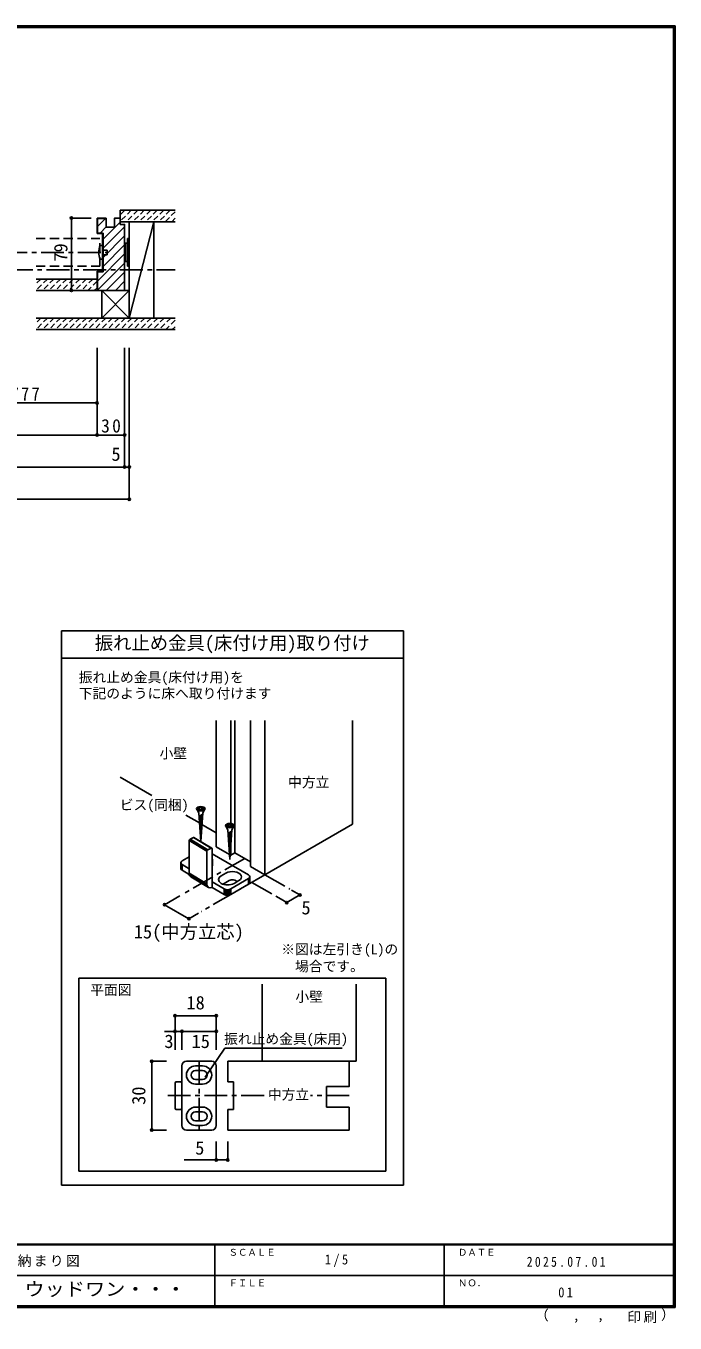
# Model space of a CAD drawing. Units: millimetres at full size, sheet at 1:5, with parts at other scales. Extents: x -973 to 977, y -718 to 696.
# Drawn here: x 269 to 977, y -718 to 696 of the extents above; entities that cross this region are included whole.
import ezdxf
from ezdxf.enums import TextEntityAlignment as Align

# ---------------------------------------------------------------- set-up
doc = ezdxf.new("R2010")
doc.units = ezdxf.units.MM
doc.header["$LTSCALE"] = 5
doc.header["$PDMODE"] = 32
doc.header["$PDSIZE"] = 2.5
for name, pattern in [('CHAIN1', [8, 5, -1, 1, -1]), ('DASHED1', [1.8, 1.2, -0.6]), ('DASHED2', [3, 2, -1])]:
    doc.linetypes.add(name, pattern=pattern)
for name, color, linetype in [('0-0_補助線', 4, 'CHAIN1'), ('0-1_通り芯', 4, 'CHAIN1'), ('0-2_柱', 7, 'Continuous'), ('0-3_仕上げ', 2, 'Continuous'), ('0-4_枠', 3, 'Continuous'), ('0-6_扉', 2, 'Continuous'), ('0-7_金物', 7, 'Continuous'), ('0-A_文字', 7, 'Continuous'), ('0-B_寸法', 7, 'Continuous'), ('0-C_ハッチ', 4, 'DASHED1'), ('1-3_仕上', 2, 'Continuous'), ('1-4_枠', 3, 'Continuous'), ('1-7_金物', 7, 'Continuous'), ('1-A_寸法', 7, 'Continuous'), ('1-B_ﾊｯﾁ', 7, 'Continuous'), ('F-1_枠', 6, 'Continuous'), ('F-A_文字', 7, 'Continuous')]:
    doc.layers.add(name, color=color, linetype=linetype)
doc.styles.add('ＭＳ ゴシック', font='')
doc.styles.get('ＭＳ ゴシック').set_extended_font_data('MS Gothic')

msp = doc.modelspace()

# ---------------------------------------------------------------- linework, layer by layer
at = {"layer": '0-0_補助線'}
msp.add_line((-428.389, 430), (431.702, 430), dxfattribs=at)
at = {"layer": '0-1_通り芯'}
msp.add_line((-354.39, 449), (357.703, 449), dxfattribs=at)
at = {"layer": '0-2_柱'}
for p, q in [((381.703, 482.5), (381.703, 377.5)), ((381.703, 377.5), (408.703, 482.5)), ((351.703, 407.5), (381.703, 377.5)), ((381.703, 407.5), (351.703, 377.5))]:
    msp.add_line(p, q, dxfattribs=at)
for points in [[(381.703, 377.5), (408.703, 377.5), (408.703, 482.5), (381.703, 482.5)], [(381.703, 407.5), (351.703, 407.5), (351.703, 377.5), (381.703, 377.5)]]:
    msp.add_lwpolyline(points, dxfattribs=at)
at = {"layer": '0-3_仕上げ'}
for p, q in [((371.703, 495), (431.797, 495)), ((371.703, 495), (371.703, 482.5)), ((371.703, 482.5), (431.779, 482.5)), ((280.203, 420), (346.703, 420)), ((280.203, 407.5), (346.703, 407.5)), ((280.203, 377.5), (431.829, 377.5)), ((280.203, 365), (431.627, 365))]:
    msp.add_line(p, q, dxfattribs=at)
at = {"layer": '0-4_枠'}
for p, q in [((356.703, 486.5), (346.703, 486.5)), ((346.703, 469.5), (346.703, 486.5)), ((356.703, 486), (347.203, 486)), ((347.203, 470), (347.203, 486)), ((356.703, 476.5), (356.703, 486.5)), ((365.703, 486.5), (371.703, 486.5)), ((365.703, 476.5), (365.703, 486.5)), ((371.703, 479.5), (371.703, 486.5)), ((352.703, 469.5), (346.703, 469.5)), ((353.203, 470), (347.203, 470)), ((352.703, 469.5), (352.703, 428.5)), ((353.203, 470), (353.203, 428)), ((356.703, 476.5), (365.703, 476.5)), ((346.703, 407.5), (346.703, 428.5)), ((346.703, 428.5), (352.703, 428.5)), ((347.203, 407.5), (347.203, 428)), ((347.203, 428), (353.203, 428))]:
    msp.add_line(p, q, dxfattribs=at)
msp.add_lwpolyline([(371.703, 479.5), (376.703, 479.5), (376.703, 407.5), (346.703, 407.5)], dxfattribs=at)
at = {"layer": '0-6_扉', "linetype": 'DASHED2'}
for p, q in [((280.203, 464), (349.703, 464)), ((349.703, 434), (349.703, 464)), ((280.203, 434), (349.703, 434))]:
    msp.add_line(p, q, dxfattribs=at)
at = {"layer": '0-6_扉'}
for p, q in [((476.628, -60.971), (476.628, -198.71)), ((492.538, -60.971), (492.538, -173.427)), ((496.957, -60.971), (496.957, -205.344)), ((513.751, -60.971), (513.751, -220.143)), ((529.661, -60.971), (529.661, -229.329)), ((625.12, -60.971), (625.12, -174.215)), ((491.125, -207.08), (476.628, -198.71)), ((492.538, -207.895), (491.85, -207.498)), ((492.538, -197.994), (492.538, -207.895)), ((496.957, -205.344), (492.538, -207.895)), ((513.751, -215.04), (496.957, -205.344))]:
    msp.add_line(p, q, dxfattribs=at)
at = {"layer": '0-6_扉', "color": 7}
for p, q in [((371.904, -122.938), (406.197, -142.737)), ((443.236, -164.122), (458.251, -172.791)), ((461.007, -174.382), (476.628, -183.401))]:
    msp.add_line(p, q, dxfattribs=at)
at = {"layer": '0-6_扉'}
msp.add_lwpolyline([(513.751, -220.143), (529.661, -229.329), (625.12, -174.215)], dxfattribs=at)
at = {"layer": '0-7_金物'}
for p, q in [((352.703, 456.5), (349.703, 456.5)), ((352.703, 441.5), (352.703, 456.5)), ((377.703, 458), (376.703, 458)), ((377.703, 439), (377.703, 459)), ((379.703, 459), (377.703, 459)), ((381.703, 464), (379.703, 464)), ((379.703, 434), (379.703, 464)), ((381.703, 434), (381.703, 464)), ((349.703, 441.5), (352.703, 441.5)), ((352.703, 451.5), (357.703, 451.5)), ((357.703, 446.5), (352.703, 446.5)), ((357.703, 451.5), (357.703, 446.5)), ((377.703, 440), (376.703, 440)), ((379.703, 439), (377.703, 439)), ((381.703, 434), (379.703, 434)), ((459.165, -156.836), (459.165, -155.32)), ((459.165, -155.32), (460.199, -155.32)), ((460.199, -156.836), (460.199, -155.32)), ((455.696, -158.608), (457.521, -161.767)), ((455.802, -156.836), (459.165, -156.836)), ((455.802, -156.836), (455.802, -157.87)), ((455.802, -157.87), (459.165, -157.87)), ((459.594, -193.07), (457.521, -161.767)), ((461.738, -163.342), (457.774, -165.586)), ((461.63, -164.97), (457.874, -167.097)), ((461.523, -166.598), (457.974, -168.607)), ((461.415, -168.226), (458.074, -170.118)), ((459.165, -159.386), (459.165, -157.87)), ((459.165, -159.386), (460.199, -159.386)), ((459.762, -193.17), (461.843, -161.767)), ((460.199, -156.836), (463.562, -156.836)), ((463.667, -158.608), (461.843, -161.767)), ((463.562, -157.87), (463.562, -156.836)), ((461.307, -169.854), (458.174, -171.628)), ((461.199, -171.483), (458.274, -173.138)), ((461.091, -173.111), (458.374, -174.649)), ((460.983, -174.739), (458.474, -176.159)), ((460.875, -176.367), (458.574, -177.67)), ((460.768, -177.995), (458.674, -179.18)), ((460.66, -179.623), (458.774, -180.691)), ((460.552, -181.251), (458.874, -182.201)), ((460.444, -182.879), (458.974, -183.711)), ((487.516, -176.979), (489.34, -180.139)), ((487.622, -175.207), (490.984, -175.207)), ((487.622, -175.207), (487.622, -176.241)), ((487.622, -176.241), (490.984, -176.241)), ((491.501, -212.757), (489.34, -180.139)), ((493.558, -181.713), (489.593, -183.958)), ((493.45, -183.341), (489.694, -185.468)), ((490.984, -175.207), (490.984, -173.691)), ((490.984, -173.691), (492.018, -173.691)), ((490.984, -177.757), (490.984, -176.241)), ((490.984, -177.757), (492.018, -177.757)), ((491.501, -212.757), (493.662, -180.139)), ((492.018, -175.207), (492.018, -173.691)), ((492.018, -175.207), (495.381, -175.207)), ((495.487, -176.979), (493.662, -180.139)), ((495.381, -176.241), (495.381, -175.207)), ((466.311, -203.386), (447.027, -191.896)), ((447.027, -191.896), (447.027, -227.619)), ((466.343, -203.093), (447.06, -191.602)), ((466.439, -202.791), (447.155, -191.301)), ((466.591, -202.503), (447.308, -191.013)), ((466.789, -202.248), (447.506, -190.757)), ((467.02, -202.043), (447.737, -190.552)), ((447.985, -190.412), (451.815, -188.805)), ((467.268, -201.902), (447.985, -190.412)), ((471.098, -200.295), (451.815, -188.805)), ((471.346, -200.228), (452.063, -188.737)), ((471.577, -200.239), (452.294, -188.749)), ((471.776, -200.328), (452.492, -188.838)), ((460.336, -184.508), (459.075, -185.222)), ((460.228, -186.136), (459.175, -186.732)), ((460.12, -187.764), (459.275, -188.243)), ((460.012, -189.392), (459.375, -189.753)), ((459.905, -191.02), (459.475, -191.263)), ((493.342, -184.969), (489.794, -186.978)), ((493.235, -186.597), (489.894, -188.489)), ((493.127, -188.226), (489.994, -189.999)), ((493.019, -189.854), (490.094, -191.51)), ((492.911, -191.482), (490.194, -193.02)), ((492.803, -193.11), (490.294, -194.53)), ((492.695, -194.738), (490.394, -196.041)), ((492.587, -196.366), (490.494, -197.551)), ((439.352, -214.107), (447.027, -209.676)), ((466.311, -203.386), (466.311, -239.11)), ((467.268, -201.902), (471.098, -200.295)), ((472.056, -243.195), (472.056, -200.976)), ((511.831, -229.416), (472.056, -206.452)), ((492.479, -197.994), (490.594, -199.062)), ((492.372, -199.623), (490.694, -200.572)), ((492.264, -201.251), (490.794, -202.083)), ((492.156, -202.879), (490.894, -203.593)), ((492.048, -204.507), (490.994, -205.103)), ((491.94, -206.135), (491.094, -206.614)), ((491.832, -207.763), (491.195, -208.124)), ((491.724, -209.391), (491.295, -209.635)), ((437.888, -216.148), (437.888, -222.272)), ((438.058, -216.895), (438.058, -223.019)), ((438.558, -217.592), (438.558, -223.715)), ((447.027, -222.621), (439.352, -218.19)), ((439.352, -218.19), (439.352, -224.313)), ((447.131, -228.804), (439.352, -224.313)), ((472.333, -213.086), (472.333, -219.21)), ((466.311, -239.11), (447.027, -227.619)), ((466.506, -240.709), (447.223, -229.218)), ((467.08, -242.035), (447.797, -230.544)), ((467.993, -242.997), (448.71, -231.506)), ((485.314, -244.726), (472.056, -237.071)), ((481.779, -230.437), (487.082, -227.375)), ((490.618, -235.54), (485.314, -238.602)), ((511.831, -233.499), (492.385, -244.726)), ((511.831, -239.623), (492.385, -250.849)), ((495.921, -238.602), (501.224, -235.54)), ((511.831, -233.499), (511.831, -239.623)), ((512.625, -232.901), (512.625, -239.025)), ((513.125, -232.205), (513.125, -238.329)), ((513.295, -231.458), (513.295, -237.581)), ((485.314, -250.849), (472.056, -243.195)), ((485.314, -244.726), (485.314, -250.849)), ((486.35, -245.184), (486.35, -251.308)), ((487.556, -245.473), (487.556, -251.597)), ((488.85, -245.571), (488.85, -251.695)), ((490.144, -245.473), (490.144, -251.597)), ((491.35, -245.184), (491.35, -251.308)), ((492.385, -244.726), (492.385, -250.849)), ((326.661, -342.079), (661.52, -342.079)), ((326.661, -552.197), (326.661, -342.079)), ((661.52, -342.079), (661.52, -552.197)), ((661.52, -552.197), (326.661, -552.197))]:
    msp.add_line(p, q, dxfattribs=at)
for points in [[(460.199, -159.386), (460.199, -157.87), (463.562, -157.87)], [(492.018, -177.757), (492.018, -176.241), (495.381, -176.241)]]:
    msp.add_lwpolyline(points, dxfattribs=at)
msp.add_arc((377.328, 449), 28.625, 164.81071, 195.18929, dxfattribs=at)
for centre in [(459.682, -157.353), (491.501, -175.724)]:
    msp.add_ellipse(centre, major_axis=(4.71, 0), ratio=0.5, dxfattribs=at)
for centre, major_axis, ratio, start_param, end_param in [((447.985, -191.494), (0.64, 1.074), 0.663414, 0.73181839, 2.30261472), ((451.815, -189.887), (0.64, 1.074), 0.663414, 6.22960554, 7.0150037), ((467.268, -202.985), (0.64, 1.074), 0.663414, 0.73181839, 2.30261472), ((471.098, -201.378), (0.64, 1.074), 0.663414, 5.44420737, 7.0150037), ((462.333, -213.086), (10, 0), 0.57735, 6.04714601, 6.5192246), ((442.888, -216.148), (-5, 0), 0.57735, 5.49778714, 7.06858347), ((442.888, -222.272), (-5, 0), 0.57735, 6.28318531, 7.06858347), ((462.333, -219.21), (10, 0), 0.57735, 6.04714601, 6.5192246), ((494.153, -231.458), (10, 0), 0.57735, 5.49778714, 8.6393798), ((452.772, -225.209), (3.839, 6.443), 0.663414, 2.30261472, 3.08801288), ((472.056, -236.7), (3.839, 6.443), 0.663414, 2.30261472, 3.87341104), ((488.85, -234.52), (10, 0), 0.57735, 2.35619449, 5.49778714), ((488.85, -240.643), (5, 0), 0.57735, 2.35619449, 2.78022553), ((494.153, -237.581), (5, 0), 0.57735, 0.26179939, 2.35619449), ((508.295, -231.458), (-5, 0), 0.57735, 2.35619449, 3.92699082), ((508.295, -237.581), (-5, 0), 0.57735, 2.35619449, 3.14159265), ((488.85, -242.684), (-5, 0), 0.57735, 0.78539816, 2.35619449), ((488.85, -248.808), (-5, 0), 0.57735, 0.78539816, 2.35619449)]:
    msp.add_ellipse(centre, major_axis=major_axis, ratio=ratio, start_param=start_param, end_param=end_param, dxfattribs=at)
at = {"layer": '0-A_文字', "color": 3}
for p, q in [((307.797, 36.633), (680.509, 36.633)), ((307.797, -567.5), (307.797, 36.633)), ((680.509, -567.5), (680.509, 36.633)), ((307.797, 6.633), (680.509, 6.633)), ((307.797, -567.5), (680.509, -567.5))]:
    msp.add_line(p, q, dxfattribs=at)
at = {"layer": '0-A_文字', "color": 4}
for p, q in [((464.518, -449.741), (485.742, -418.374)), ((485.742, -418.374), (613.73, -418.374))]:
    msp.add_line(p, q, dxfattribs=at)
at = {"layer": '0-B_寸法', "color": 4}
for p, q in [((318.765, 486.5), (340.243, 486.5)), ((318.765, 486.5), (318.765, 407.5)), ((340.243, 407.5), (318.765, 407.5)), ((346.703, 250), (346.703, 345)), ((376.703, 215), (376.703, 345)), ((381.703, 180), (381.703, 345)), ((190.682, 285), (346.703, 285)), ((346.703, 250), (-343.39, 250)), ((376.703, 250), (346.703, 250)), ((-373.39, 215), (376.703, 215)), ((376.703, 215), (381.703, 215)), ((-378.39, 180), (381.703, 180)), ((420.209, -261.902), (436.852, -252.293)), ((567.698, -251.289), (553.404, -259.542)), ((567.698, -251.289), (558.727, -246.11)), ((420.209, -261.902), (446.725, -277.211)), ((544.763, -254.554), (553.404, -259.542)), ((457.183, -271.174), (446.725, -277.211))]:
    msp.add_line(p, q, dxfattribs=at)
at = {"layer": '0-B_寸法', "color": 4, "linetype": 'CHAIN1'}
for p, q in [((507.564, -211.468), (438.993, -251.057)), ((529.661, -229.329), (460.196, -269.434)), ((515.366, -237.581), (544.763, -254.554)), ((529.661, -229.329), (556.767, -244.978))]:
    msp.add_line(p, q, dxfattribs=at)
at = {"layer": '0-B_寸法'}
for p in [(318.765, 486.5), (318.765, 407.5), (346.703, 285), (346.703, 250), (376.703, 250), (376.703, 215), (381.703, 215), (381.703, 180), (567.698, -251.289), (420.209, -261.902), (553.404, -259.542), (446.725, -277.211)]:
    msp.add_point(p, dxfattribs=at)
at = {"layer": '0-C_ハッチ'}
for p, q in [((376.868, 495), (371.711, 489.843)), ((383.939, 495), (371.721, 482.782)), ((391.01, 495), (378.51, 482.5)), ((398.081, 495), (385.581, 482.5)), ((405.152, 495), (392.652, 482.5)), ((412.223, 495), (399.723, 482.5)), ((419.295, 495), (406.795, 482.5)), ((426.366, 495), (413.866, 482.5)), ((431.797, 493.361), (420.937, 482.5)), ((431.797, 486.29), (428.008, 482.5)), ((285.415, 420), (280.203, 414.788)), ((292.486, 420), (280.203, 407.717)), ((299.557, 420), (287.057, 407.5)), ((306.628, 420), (294.128, 407.5)), ((313.699, 420), (301.199, 407.5)), ((320.77, 420), (308.27, 407.5)), ((327.841, 420), (315.341, 407.5)), ((334.912, 420), (322.412, 407.5)), ((341.983, 420), (329.483, 407.5)), ((346.703, 417.649), (336.554, 407.5)), ((346.703, 410.578), (343.625, 407.5)), ((292.557, 377.5), (280.203, 365.146)), ((285.486, 377.5), (280.203, 372.217)), ((299.628, 377.5), (287.128, 365)), ((306.699, 377.5), (294.199, 365)), ((313.77, 377.5), (301.27, 365)), ((320.841, 377.5), (308.341, 365)), ((327.912, 377.5), (315.412, 365)), ((334.983, 377.5), (322.483, 365)), ((342.054, 377.5), (329.554, 365)), ((349.126, 377.5), (336.626, 365)), ((356.197, 377.5), (343.697, 365)), ((363.268, 377.5), (350.768, 365)), ((370.339, 377.5), (357.839, 365)), ((377.41, 377.5), (364.91, 365)), ((384.481, 377.5), (371.981, 365)), ((391.552, 377.5), (379.052, 365)), ((398.623, 377.5), (386.123, 365)), ((405.694, 377.5), (393.194, 365)), ((412.765, 377.5), (400.265, 365)), ((419.836, 377.5), (407.336, 365)), ((426.907, 377.5), (414.407, 365)), ((431.627, 375.149), (421.478, 365)), ((431.627, 368.078), (428.549, 365))]:
    msp.add_line(p, q, dxfattribs=at)
at = {"layer": '0-C_ハッチ', "linetype": 'Continuous'}
for p, q in [((347.203, 477.21), (355.994, 486)), ((353.203, 463.411), (371.703, 481.911)), ((365.703, 485.81), (366.393, 486.5)), ((349.893, 470), (356.703, 476.81)), ((353.203, 453.511), (376.703, 477.011)), ((353.203, 443.612), (376.703, 467.112)), ((353.203, 433.712), (376.703, 457.212)), ((347.203, 417.813), (376.703, 447.313)), ((347.203, 407.913), (376.703, 437.413)), ((356.69, 407.5), (376.703, 427.514)), ((366.589, 407.5), (376.703, 417.614)), ((376.489, 407.5), (376.703, 407.715))]:
    msp.add_line(p, q, dxfattribs=at)
at = {"layer": '1-3_仕上', "color": 7}
msp.add_line((550.674, -432.479), (621.611, -432.479), dxfattribs=at)
at = {"layer": '1-4_枠', "color": 7}
msp.add_line((629.111, -348.529), (629.111, -432.479), dxfattribs=at)
at = {"layer": '1-4_枠', "color": 4, "linetype": 'CHAIN1'}
for p, q in [((457.861, -432.479), (457.861, -507.479)), ((528.646, -469.979), (422.407, -469.979)), ((621.611, -469.979), (579.201, -469.979))]:
    msp.add_line(p, q, dxfattribs=at)
at = {"layer": '1-4_枠'}
for p, q in [((489.111, -454.979), (489.111, -432.479)), ((621.611, -432.479), (489.111, -432.479)), ((495.361, -454.979), (489.111, -454.979)), ((495.361, -484.979), (495.361, -454.979)), ((596.611, -482.479), (596.611, -459.979)), ((495.361, -484.979), (489.111, -484.979)), ((489.111, -484.979), (489.111, -507.479)), ((596.611, -482.479), (621.611, -482.479)), ((621.611, -482.479), (621.611, -507.479)), ((621.611, -507.479), (489.111, -507.479))]:
    msp.add_line(p, q, dxfattribs=at)
at = {"layer": '1-4_枠', "color": 7}
msp.add_lwpolyline([(526.611, -348.529), (526.611, -432.479), (629.111, -432.479)], dxfattribs=at)
at = {"layer": '1-4_枠'}
msp.add_lwpolyline([(596.611, -459.979), (621.611, -459.979), (621.611, -432.479)], dxfattribs=at)
at = {"layer": '1-7_金物'}
for p, q in [((439.111, -502.479), (439.111, -437.479)), ((444.111, -432.479), (471.611, -432.479)), ((461.611, -437.479), (454.111, -437.479)), ((476.611, -502.479), (476.611, -437.479)), ((461.611, -442.479), (454.111, -442.479)), ((431.611, -483.729), (431.611, -456.229)), ((437.861, -454.979), (432.861, -454.979)), ((454.111, -452.479), (461.611, -452.479)), ((461.611, -457.479), (454.111, -457.479)), ((437.861, -484.979), (432.861, -484.979)), ((454.111, -482.479), (461.611, -482.479)), ((461.611, -487.479), (454.111, -487.479)), ((471.611, -507.479), (444.111, -507.479)), ((454.111, -497.479), (461.611, -497.479)), ((454.111, -502.479), (461.611, -502.479))]:
    msp.add_line(p, q, dxfattribs=at)
for centre, radius, start, end in [((444.111, -437.479), 5, 90, 180), ((454.111, -447.479), 10, 90, 270), ((461.611, -447.479), 10, 270, 90), ((471.611, -437.479), 5, 0, 90), ((454.111, -447.479), 5, 90, 270), ((461.611, -447.479), 5, 270, 90), ((432.861, -456.229), 1.25, 90, 180), ((437.861, -456.229), 1.25, 0, 90), ((432.861, -483.729), 1.25, 180, 270), ((437.861, -483.729), 1.25, 270, 0), ((454.111, -492.479), 10, 90, 270), ((454.111, -492.479), 5, 90, 270), ((461.611, -492.479), 10, 270, 90), ((461.611, -492.479), 5, 270, 90), ((444.111, -502.479), 5, 180, 270), ((471.611, -502.479), 5, 270, 0)]:
    msp.add_arc(centre, radius, start, end, dxfattribs=at)
at = {"layer": '1-B_ﾊｯﾁ', "color": 4}
for p, q in [((431.611, -382.871), (476.611, -382.871)), ((431.611, -382.871), (431.611, -399.979)), ((476.611, -382.871), (476.611, -399.979)), ((420.046, -399.979), (439.111, -399.979)), ((431.611, -399.979), (431.611, -419.979)), ((439.111, -399.979), (439.111, -419.979)), ((439.111, -399.979), (476.611, -399.979)), ((476.611, -399.979), (476.611, -419.979)), ((406.228, -432.479), (422.407, -432.479)), ((406.228, -507.479), (406.228, -432.479)), ((406.228, -507.479), (422.407, -507.479)), ((476.611, -519.979), (476.611, -539.995)), ((489.111, -539.995), (489.111, -519.979)), ((489.111, -539.995), (441.733, -539.995))]:
    msp.add_line(p, q, dxfattribs=at)
at = {"layer": '1-B_ﾊｯﾁ'}
for p in [(431.611, -382.871), (476.611, -382.871), (431.611, -399.979), (439.111, -399.979), (476.611, -399.979), (406.228, -432.479), (406.228, -507.479), (476.611, -539.995), (489.111, -539.995)]:
    msp.add_point(p, dxfattribs=at)
at = {"layer": 'F-1_枠'}
for p, q in [((-973.347, 695.833), (976.653, 695.833)), ((-973.347, 695), (976.653, 695)), ((-973.347, 694.167), (976.653, 694.167)), ((974.986, 695.833), (974.986, -700.833)), ((975.82, 695.833), (975.82, -700.833)), ((976.653, 695.833), (976.653, -700.833)), ((976.653, -631.667), (-973.347, -631.667)), ((976.653, -632.5), (-973.347, -632.5)), ((474.986, -632.5), (474.986, -699.167)), ((724.986, -632.5), (724.986, -699.167)), ((1.653, -665.833), (974.986, -665.834)), ((976.653, -699.167), (-973.347, -699.167)), ((976.653, -700), (-973.347, -700)), ((976.653, -700.833), (-973.347, -700.833))]:
    msp.add_line(p, q, dxfattribs=at)

# ---------------------------------------------------------------- texts
at = {"layer": '0-A_文字', "style": 'ＭＳ ゴシック'}
for s, height, p in [('振れ止め金具(床付け用)取り付け', 14.66, (344.153, 11.633)), ('振れ止め金具(床付け用)を', 11, (326.706, -22.826)), ('下記のように床へ取り付けます', 11, (326.706, -40.362)), ('小壁', 11, (414.815, -105.743)), ('中方立', 11, (554.89, -137.19)), ('平面図', 11, (339.103, -363.556)), ('小壁', 11, (562.861, -370.987)), ('中方立', 11, (532.861, -477.479))]:
    msp.add_text(s, height=height, dxfattribs=at).set_placement(p, align=Align.BOTTOM_LEFT)
at = {"layer": '0-B_寸法', "style": 'ＭＳ ゴシック'}
msp.add_text('79', height=14.66, rotation=90, dxfattribs=at).set_placement((318.781, 439), align=Align.BOTTOM_LEFT)
for s, height, p in [('5', 14.66, (362.328, 217.5)), ('ビス(同梱)', 11, (371.429, -161.867)), ('5', 14.66, (569.469, -276.859)), ('15(中方立芯)', 14.66, (386.725, -303.072)), ('※図は左引き(L)の', 11, (547.459, -319.218)), ('\u3000場合です。', 11, (547.459, -337.799))]:
    msp.add_text(s, height=height, dxfattribs=at).set_placement(p, align=Align.BOTTOM_LEFT)
at = {"layer": '0-B_寸法', "char_height": 14.66, "attachment_point": 7, "style": 'ＭＳ ゴシック'}
for s, insert in [('\\T1.27;\\W0.9;777', (252.442, 287.5)), ('\\T1.27;\\W0.95;30', (351.078, 252.5))]:
    msp.add_mtext(s, dxfattribs=dict(at, insert=insert))
at = {"layer": '1-A_寸法', "style": 'ＭＳ ゴシック'}
msp.add_text('振れ止め金具(床用)', height=11, dxfattribs=at).set_placement((485.146, -416.875), align=Align.BOTTOM_LEFT)
at = {"layer": '1-B_ﾊｯﾁ', "style": 'ＭＳ ゴシック'}
for s, p in [('18', (444.111, -380.371)), ('3', (420.046, -422.479)), ('15', (449.736, -422.479)), ('5', (453.643, -538.607))]:
    msp.add_text(s, height=14.66, dxfattribs=at).set_placement(p, align=Align.BOTTOM_LEFT)
msp.add_text('30', height=14.66, rotation=90, dxfattribs=at).set_placement((403.728, -479.979), align=Align.BOTTOM_LEFT)
at = {"layer": 'F-A_文字', "style": 'ＭＳ ゴシック'}
for s, height, p in [('ＳＣＡＬＥ', 7.331, (489.986, -646.667)), ('ＤＡＴＥ', 7.331, (739.986, -646.667)), ('ＦＩＬＥ', 7.331, (489.986, -680)), ('ＮＯ．', 7.331, (739.986, -680.001)), ('（', 11, (823.992, -718.052)), ('）', 11, (961.387, -717.355)), (',', 11, (865.199, -718.052)), (',', 11, (891.686, -717.588))]:
    msp.add_text(s, height=height, dxfattribs=at).set_placement(p, align=Align.BOTTOM_LEFT)
at = {"layer": 'F-A_文字', "style": 'ＭＳ ゴシック', "width": 1.1}
msp.add_text('ウッドワン・・・', height=14.66, dxfattribs=at).set_placement((267.486, -692.5), align=Align.BOTTOM_LEFT)
at = {"layer": 'F-A_文字', "char_height": 11, "attachment_point": 7, "style": 'ＭＳ ゴシック'}
for s, insert in [('\\T1.17;建具納まり図', (224.986, -656.667)), ('\\T1.38;\\W0.9;1/5', (594.986, -656.667)), ('\\T1.39;\\W0.85;2025.07.01', (814.986, -656.667)), ('\\T1.36;\\W0.9;01', (849.361, -690.001)), ('\\T1.17;印刷', (924.678, -717.82))]:
    msp.add_mtext(s, dxfattribs=dict(at, insert=insert))

doc.saveas('drawing.dxf')
